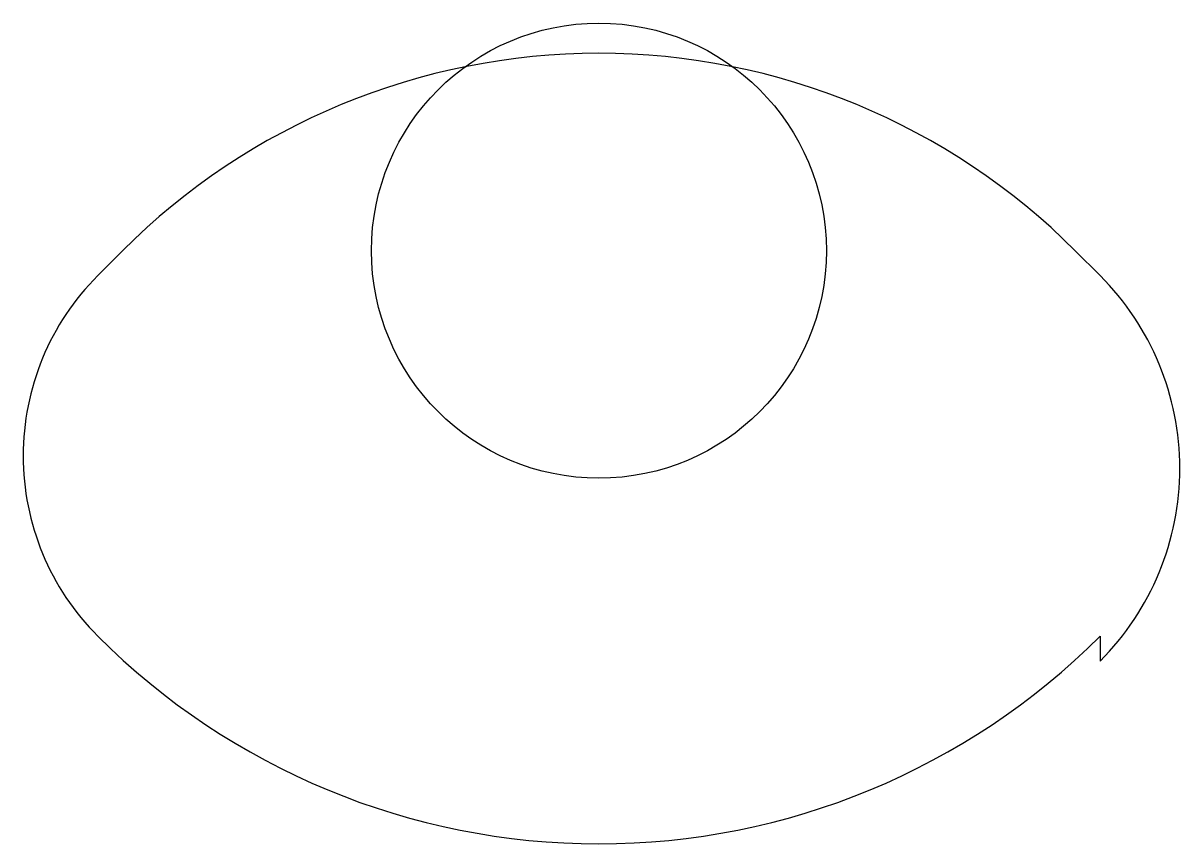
# Model space of a CAD drawing. Header units: metres. Extents: x -23.2 to 23.4, y -23.9 to 9.2.
import ezdxf

# ---------------------------------------------------------------- set-up
doc = ezdxf.new("R2010")
doc.units = ezdxf.units.M

msp = doc.modelspace()

# ---------------------------------------------------------------- linework, layer by layer
msp.add_lwpolyline([(-20.16, -15.5, 0.414214), (20.16, -15.5), (20.16, -16.5, 0.414214), (20.16, -1), (19.16, 0, 0.414214), (-19.16, 0), (-20.16, -1, 0.414214), (-20.16, -15.5)], format="xyb", close=True)
at = {"layer": 'MARK'}
msp.add_circle((0, 0), 9.15, dxfattribs=at)

doc.saveas('drawing.dxf')
